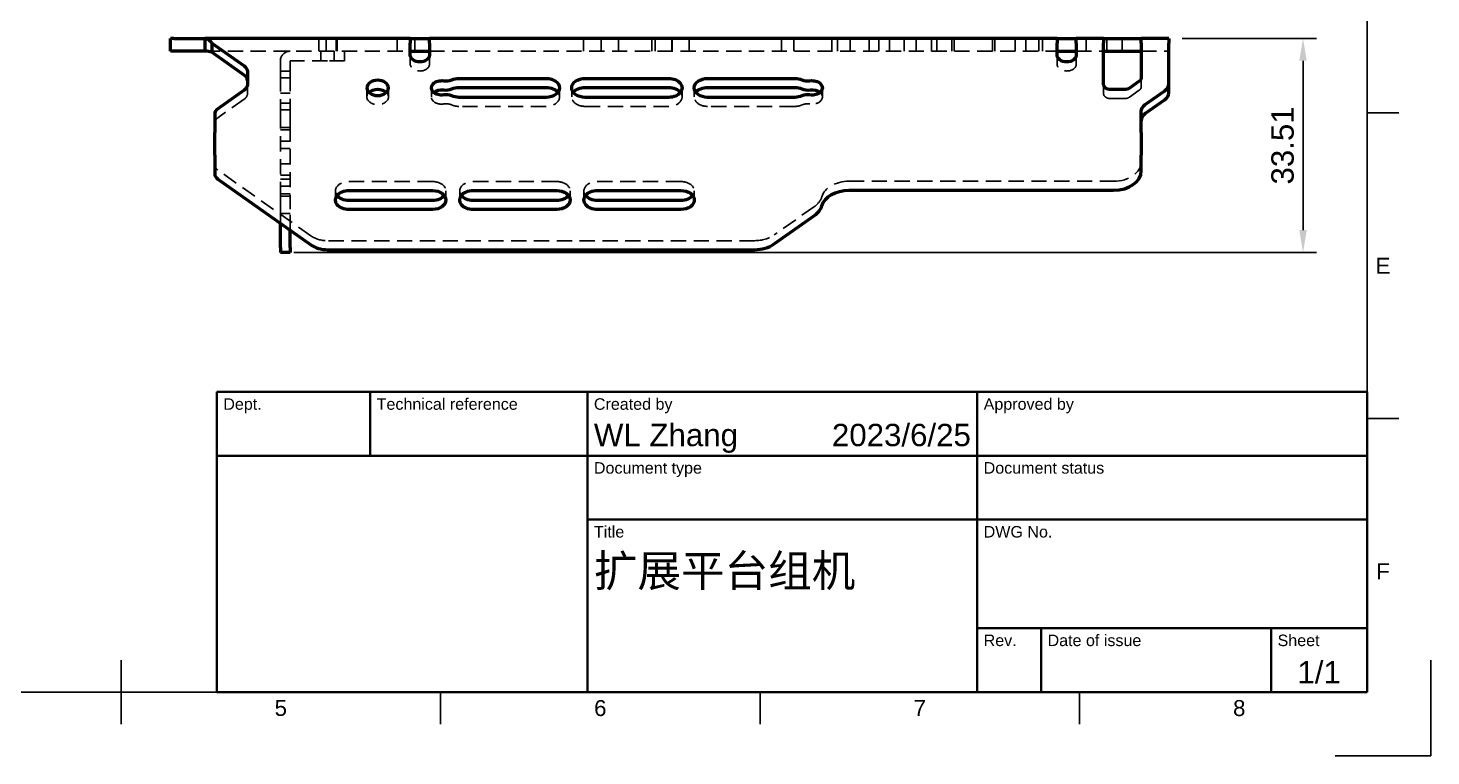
# Model space of a CAD drawing. Header units: millimetres. Extents: x 0 to 420, y 0 to 297.
# Drawn here: x 200.4 to 420, y 0 to 114 of the extents above; entities that cross this region are included whole.
import ezdxf
from ezdxf.enums import TextEntityAlignment as Align

# ---------------------------------------------------------------- set-up
doc = ezdxf.new("R2010")
doc.units = ezdxf.units.MM
doc.header["$LTSCALE"] = 0.75
doc.linetypes.add('HIDDEN2', pattern=[4.7625, 3.175, -1.5875])
for name, color, linetype, lineweight in [('BORDER', 7, 'Continuous', 25), ('FD_Dimensions', 7, 'Continuous', 25), ('Hidden', 7, 'HIDDEN2', 25), ('TITLEBLOCK', 7, 'Continuous', 35), ('Visible', 7, 'Continuous', 50)]:
    doc.layers.add(name, color=color, linetype=linetype, lineweight=lineweight)
doc.styles.add('FusionTitle', font='arial.ttf')
doc.styles.get("Standard").update_dxf_attribs({"font": 'arial.ttf'})
doc.dimstyles.new('Dim-ISO-25', dxfattribs={"dimtxt": 3.5, "dimasz": 3.5, "dimexe": 2.1, "dimexo": 2.1, "dimgap": 1.4, "dimtad": 1, "dimzin": 12, "dimdsep": 46, "dimtxsty": 'Standard', "dimcen": 0, "dimazin": 3, "dimtp": 0.1, "dimtm": 0.1, "dimtfac": 0.714286, "dimtmove": 0, "dimatfit": 3, "dimfxl": 1, "dimtzin": 12, "dimarcsym": 0})

# ---------------------------------------------------------------- blocks, each defined once
blk = doc.blocks.new('ISO_A3_SHEET')
at = {"layer": 'BORDER'}
for p, q in [((410, 287), (410, 10)), ((415, 100.66667), (410, 100.66667)), ((415, 52.83334), (410, 52.83334)), ((215, 5), (215, 15)), ((20, 10), (410, 10)), ((265, 5), (265, 10)), ((315, 5), (315, 10)), ((365, 5), (365, 10))]:
    blk.add_line(p, q, dxfattribs=at)
at = {"layer": 'Defpoints'}
for p, q in [((420, 0), (420, 15)), ((405, 0), (420, 0))]:
    blk.add_line(p, q, dxfattribs=at)
at = {"layer": 'BORDER', "style": 'FusionTitle'}
for s, p in [('E', (412.5, 76.75001)), ('F', (412.5, 28.91668)), ('6', (290, 7.5)), ('8', (390, 7.5)), ('5', (240, 7.5)), ('7', (340, 7.5))]:
    blk.add_text(s, height=2.5, dxfattribs=at).set_placement(p, align=Align.MIDDLE)
blk = doc.blocks.new('ISO_TITLEBLOCK')
at = {"layer": 'TITLEBLOCK'}
for p, q in [((0, 47), (-180, 47)), ((-180, 47), (-180, 0)), ((-156, 37), (-156, 47)), ((-122, 0), (-122, 47)), ((-61, 0), (-61, 47)), ((0, 0), (0, 47)), ((-180, 37), (0, 37)), ((-122, 27), (0, 27)), ((-61, 10), (0, 10)), ((-51, 0), (-51, 10)), ((-15, 0), (-15, 10)), ((-180, 0), (0, 0))]:
    blk.add_line(p, q, dxfattribs=at)
at = {"layer": 'TITLEBLOCK', "style": 'FusionTitle'}
for s, p in [('Dept.', (-179, 46)), ('Technical reference', (-155, 46)), ('Created by', (-121, 46)), ('Approved by', (-60, 46)), ('Document type', (-121, 36)), ('Document status', (-60, 36)), ('Title', (-121, 26)), ('DWG No.', (-60, 26)), ('Rev.', (-60, 9)), ('Date of issue', (-50, 9)), ('Sheet', (-14, 9))]:
    blk.add_text(s, height=1.8, dxfattribs=at).set_placement(p, align=Align.TOP_LEFT)
for tag, height, p in [('DEPT', 3.5, (-179, 42)), ('TECHNICAL_REFERENCE', 3.5, (-155, 42)), ('CREATED_BY', 3.5, (-121, 42)), ('APPROVED_BY', 3.5, (-60, 42)), ('DOCUMENT_TYPE', 3.5, (-121, 32)), ('DOCUMENT_STATUS', 3.5, (-60, 32)), ('TITLE_1', 5, (-121, 21.5)), ('TITLE_2', 5, (-121, 14)), ('TITLE_3', 5, (-121, 6.5)), ('DATE_OF_ISSUE', 3.5, (-50, 5))]:
    blk.add_attdef(tag, text='', height=height, dxfattribs=at).set_placement(p, align=Align.TOP_LEFT)
for tag, p in [('CREATED_DATE', (-62, 42)), ('APPROVED_DATE', (-0.99, 42))]:
    blk.add_attdef(tag, text='', height=3.5, dxfattribs=at).set_placement(p, align=Align.TOP_RIGHT)
for tag, height, p in [('DRAWING_NUMBER', 5, (-30.5, 19.75)), ('REV', 3.5, (-56, 4.85)), ('SHEET', 3.5, (-7.5, 4.85))]:
    blk.add_attdef(tag, text='', height=height, dxfattribs=at).set_placement(p, align=Align.TOP_CENTER)
blk = doc.blocks.new('*D31')
at = {"layer": 'Defpoints', "color": 0, "transparency": 16777216}
for p in [(378.981955, 112.343084), (399.981955, 112.343084), (239.944596, 78.833084)]:
    blk.add_point(p, dxfattribs=at)
at = {"layer": 'FD_Dimensions', "color": 0, "lineweight": -2, "transparency": 16777216}
for p, q in [((381.081955, 112.343084), (402.081955, 112.343084)), ((399.981955, 82.333084), (399.981955, 108.843084)), ((242.044596, 78.833084), (402.081955, 78.833084))]:
    blk.add_line(p, q, dxfattribs=at)
at = {"layer": 'FD_Dimensions', "color": 0, "transparency": 16777216}
for points in [[(399.398621, 108.843084), (400.565288, 108.843084), (399.981955, 112.343084)], [(399.398621, 82.333084), (400.565288, 82.333084), (399.981955, 78.833084)]]:
    blk.add_solid(points, dxfattribs=at)
at = {"layer": 'FD_Dimensions', "color": 0, "transparency": 16777216, "insert": (396.793755, 95.588084), "char_height": 3.5, "attachment_point": 5, "rotation": 90}
blk.add_mtext('33.51', dxfattribs=at)

msp = doc.modelspace()

# ---------------------------------------------------------------- linework, layer by layer
at = {"layer": 'Hidden', "extrusion": (0, 1, 0)}
for p, q in [((245.933, 110.343), (245.933, 112.343)), ((247.116, 110.343), (247.116, 112.343)), ((248.671, 110.343), (248.671, 112.343)), ((248.806, 110.343), (248.806, 112.343)), ((258.214, 110.343), (258.214, 112.343)), ((260.952, 110.343), (260.952, 112.343)), ((287.394, 110.343), (287.394, 112.343)), ((290.131, 110.343), (290.131, 112.343)), ((292.869, 110.343), (292.869, 112.343)), ((298.056, 110.343), (298.056, 112.343)), ((298.614, 110.343), (298.614, 112.343)), ((301.214, 110.343), (301.214, 112.343)), ((301.256, 110.343), (301.256, 112.343)), ((303.934, 110.343), (303.934, 112.343)), ((318.374, 110.343), (318.374, 112.343)), ((320.274, 110.343), (320.274, 112.343)), ((326.239, 110.343), (326.239, 112.343)), ((327.138, 110.343), (327.138, 112.343)), ((329.114, 110.343), (329.114, 112.343)), ((332.056, 110.343), (332.056, 112.343)), ((333.614, 110.343), (333.614, 112.343)), ((335.256, 110.343), (335.256, 112.343)), ((337.554, 110.343), (337.554, 112.343)), ((339.454, 110.343), (339.454, 112.343)), ((341.83, 110.343), (341.83, 112.343)), ((342.656, 110.343), (342.656, 112.343)), ((345.03, 110.343), (345.03, 112.343)), ((345.379, 110.343), (345.379, 112.343)), ((351.379, 110.343), (351.379, 112.343)), ((351.729, 110.343), (351.729, 112.343)), ((354.929, 110.343), (354.929, 112.343)), ((356.614, 110.343), (356.614, 112.343)), ((358.656, 110.343), (358.656, 112.343)), ((359.214, 110.343), (359.214, 112.343)), ((366.056, 110.343), (366.056, 112.343)), ((369.256, 110.343), (369.256, 112.343)), ((371.662, 110.343), (371.662, 112.343)), ((228.133, 110.343), (260.261, 110.343)), ((246.277, 108.843), (246.277, 110.343)), ((248.327, 108.843), (248.327, 110.343)), ((249.992, 108.843), (249.992, 110.343)), ((263.261, 110.343), (361.487, 110.343)), ((364.487, 110.343), (368.762, 110.343)), ((374.662, 110.343), (378.982, 110.343)), ((239.945, 108.347), (239.945, 108.833)), ((239.945, 106.445), (239.945, 108.347)), ((241.445, 108.833), (241.445, 108.347)), ((241.445, 108.347), (241.445, 106.445)), ((247.302, 108.843), (241.455, 108.843)), ((249.992, 108.843), (247.302, 108.843)), ((260.261, 108.302), (260.261, 109.716)), ((263.261, 108.302), (263.261, 109.716)), ((361.487, 108.302), (361.487, 109.716)), ((364.487, 108.302), (364.487, 109.716)), ((241.445, 107.233), (239.945, 107.233)), ((239.945, 100.462), (239.945, 106.445)), ((241.445, 106.183), (239.945, 106.183)), ((241.445, 106.445), (241.445, 100.462)), ((374.662, 104.766), (374.662, 106.181)), ((234.782, 103.68), (234.782, 105.094)), ((241.445, 103.783), (239.945, 103.783)), ((253.472, 103.185), (253.472, 104.599)), ((256.852, 103.185), (256.852, 104.599)), ((263.562, 103.185), (263.562, 104.599)), ((283.622, 103.185), (283.622, 104.599)), ((285.522, 103.185), (285.522, 104.599)), ((302.802, 103.185), (302.802, 104.599)), ((304.702, 103.185), (304.702, 104.599)), ((324.762, 103.185), (324.762, 104.599)), ((368.762, 103.686), (368.762, 105.101)), ((374.346, 104.226), (372.818, 103.146)), ((234.287, 102.835), (230.156, 99.914)), ((241.445, 102.224), (239.945, 102.224)), ((241.445, 101.158), (239.945, 101.158)), ((281.522, 101.7), (267.872, 101.7)), ((300.702, 101.7), (287.622, 101.7)), ((320.452, 101.7), (306.802, 101.7)), ((372.055, 102.923), (369.842, 102.923)), ((239.945, 100.462), (239.945, 98.56)), ((241.445, 100.462), (241.445, 98.56)), ((239.945, 87.506), (239.945, 98.56)), ((241.445, 98.408), (239.945, 98.408)), ((241.445, 98.033), (239.945, 98.033)), ((241.445, 98.56), (241.445, 87.506)), ((241.445, 96.242), (239.945, 96.242)), ((241.445, 95.133), (239.945, 95.133)), ((241.445, 92.683), (239.945, 92.683)), ((244.701, 81.44), (230.156, 91.725)), ((241.445, 90.933), (239.945, 90.933)), ((241.445, 90.283), (239.945, 90.283)), ((241.445, 89.233), (239.945, 89.233)), ((241.445, 88.033), (239.945, 88.033)), ((248.558, 88.454), (248.558, 87.04)), ((250.658, 89.939), (263.738, 89.939)), ((265.838, 88.454), (265.838, 87.04)), ((267.998, 88.454), (267.998, 87.04)), ((270.098, 89.939), (283.178, 89.939)), ((285.278, 88.454), (285.278, 87.04)), ((287.438, 88.454), (287.438, 87.04)), ((289.538, 89.939), (302.618, 89.939)), ((304.718, 88.454), (304.718, 87.04)), ((328.902, 89.982), (370.342, 89.982)), ((241.445, 87.658), (239.945, 87.658)), ((239.945, 87.506), (239.945, 85.604)), ((241.445, 87.506), (241.445, 85.604)), ((323.501, 86.021), (317.207, 81.571)), ((239.945, 83.39), (239.945, 85.604)), ((241.445, 84.908), (239.945, 84.908)), ((241.445, 82.329), (241.445, 85.604)), ((314.153, 80.676), (247.311, 80.676))]:
    msp.add_line(p, q, dxfattribs=at)
at = {"layer": 'Hidden', "extrusion": (1e-16, 0, -1)}
msp.add_arc((-241.455, 108.833), 1.51, 0, 90, dxfattribs=at)
at = {"layer": 'Hidden'}
msp.add_arc((241.455, 108.833), 0.01, 90, 180, dxfattribs=at)
at = {"layer": 'Hidden', "extrusion": (1e-16, 0, -1)}
for centre, major_axis, start_param, end_param in [((261.761, 108.302), (-1.5, 0), 3.1415927, 6.2831853), ((362.987, 108.302), (-1.5, 0), 3.1415927, 6.2831853), ((255.162, 103.185), (1.69, 0), -0.6331858, 3.7747785), ((265.162, 103.185), (1.6, 0), 1.355816, 3.8167242), ((281.522, 103.185), (2.1, 0), -0.4963174, 1.5707963), ((287.622, 103.185), (2.1, 0), 1.5707963, 3.63791), ((300.702, 103.185), (-2.1, 0), 2.6452753, 4.712389), ((306.802, 103.185), (-2.1, 0), 4.712389, 6.7795027), ((323.162, 103.185), (-1.6, 0), 2.4664611, 4.9273693), ((369.842, 103.686), (1.08, 0), 1.5707963, 3.1415927), ((373.582, 104.766), (-1.08, 0), 3.1415927, 3.9269908), ((267.872, 103.185), (2.1, 0), 1.5707963, 2.1292201), ((320.452, 103.185), (-2.1, 0), 4.1539652, 4.712389), ((372.055, 103.686), (-1.08, 0), 3.9269908, 4.712389), ((250.658, 88.454), (-2.1, 0), -0.4963174, 1.5707963), ((263.738, 88.454), (-2.1, 0), 1.5707963, 3.63791), ((270.098, 88.454), (-2.1, 0), -0.4963174, 1.5707963), ((283.178, 88.454), (-2.1, 0), 1.5707963, 3.63791), ((289.538, 88.454), (-2.1, 0), -0.4963174, 1.5707963), ((302.618, 88.454), (-2.1, 0), 1.5707963, 3.63791)]:
    msp.add_ellipse(centre, major_axis=major_axis, ratio=0.7071068, start_param=start_param, end_param=end_param, dxfattribs=at)
at = {"layer": 'Hidden'}
for centre, major_axis, start_param, end_param in [((233.092, 103.68), (1.69, 0), -0.7853982, 0), ((265.864, 100.912), (1.69, 0), 1.0123726, 1.7857767), ((322.46, 100.912), (1.69, 0), 1.355816, 2.1292201), ((231.351, 99.069), (1.69, 0), 2.3561945, 3.1415927), ((231.351, 92.57), (-1.69, 0), 0, 0.7853982), ((370.342, 93.036), (4.32, 0), 4.712389, 6.2831853), ((328.902, 86.927), (-4.32, 0), -1.5707963, -0.2067179), ((320.446, 88.181), (-4.32, 0), 2.3561945, 2.9348747), ((247.311, 83.285), (-3.69, 0), 0.7853982, 1.5707963), ((314.153, 83.731), (4.32, 0), 4.712389, 5.4977871)]:
    msp.add_ellipse(centre, major_axis=major_axis, ratio=0.7071068, start_param=start_param, end_param=end_param, dxfattribs=at)
at = {"layer": 'Visible', "extrusion": (0, 1, 0)}
for p, q in [((223.256, 112.343), (222.761, 112.343)), ((222.761, 110.343), (222.761, 112.343)), ((223.256, 112.343), (228.133, 112.343)), ((260.261, 112.343), (228.133, 112.343)), ((228.133, 112.343), (228.133, 111.223)), ((260.261, 112.343), (263.261, 112.343)), ((260.261, 112.343), (260.261, 111.611)), ((361.487, 112.343), (263.261, 112.343)), ((263.261, 111.611), (263.261, 112.343)), ((361.487, 112.343), (364.487, 112.343)), ((361.487, 112.343), (361.487, 111.611)), ((368.762, 112.343), (364.487, 112.343)), ((364.487, 111.611), (364.487, 112.343)), ((368.762, 112.343), (369.842, 112.343)), ((368.762, 112.343), (368.762, 111.611)), ((369.842, 112.343), (372.055, 112.343)), ((372.055, 112.343), (372.818, 112.343)), ((372.818, 112.343), (374.346, 112.343)), ((374.346, 112.343), (374.662, 112.343)), ((378.982, 112.343), (374.662, 112.343)), ((374.662, 111.611), (374.662, 112.343)), ((378.982, 112.343), (378.982, 111.611)), ((223.256, 110.343), (222.761, 110.343)), ((228.133, 110.343), (223.256, 110.343)), ((228.133, 111.223), (228.133, 110.343)), ((229.217, 111.611), (229.217, 110.819)), ((229.217, 111.611), (234.287, 108.026)), ((229.217, 110.819), (229.217, 110.197)), ((234.287, 106.611), (229.217, 110.197)), ((260.261, 109.716), (260.261, 111.611)), ((260.261, 110.343), (263.261, 110.343)), ((263.261, 111.611), (263.261, 109.716)), ((361.487, 109.716), (361.487, 111.611)), ((361.487, 110.343), (364.487, 110.343)), ((364.487, 111.611), (364.487, 109.716)), ((368.762, 105.101), (368.762, 111.611)), ((368.762, 110.343), (369.842, 110.343)), ((369.842, 110.343), (372.055, 110.343)), ((372.055, 110.343), (372.818, 110.343)), ((372.818, 110.343), (374.346, 110.343)), ((374.346, 110.343), (374.662, 110.343)), ((374.662, 111.611), (374.662, 106.181)), ((378.982, 105.232), (378.982, 111.611)), ((234.782, 107.181), (234.782, 105.094)), ((267.872, 106.084), (281.522, 106.084)), ((287.622, 106.084), (300.702, 106.084)), ((306.802, 106.084), (320.452, 106.084)), ((374.346, 105.641), (372.818, 104.561)), ((234.287, 104.249), (230.156, 101.328)), ((267.872, 104.67), (281.522, 104.67)), ((287.622, 104.67), (300.702, 104.67)), ((306.802, 104.67), (320.452, 104.67)), ((372.055, 104.337), (369.842, 104.337)), ((375.295, 101.992), (378.349, 104.152)), ((378.982, 103.818), (378.982, 105.232)), ((281.522, 103.114), (267.872, 103.114)), ((300.702, 103.114), (287.622, 103.114)), ((320.452, 103.114), (306.802, 103.114)), ((378.349, 102.738), (375.295, 100.578)), ((229.661, 100.483), (229.661, 97.587)), ((374.662, 97.587), (374.662, 100.912)), ((229.661, 94.052), (229.661, 97.587)), ((374.662, 97.587), (374.662, 94.052)), ((229.661, 94.052), (229.661, 91.156)), ((374.662, 91.622), (374.662, 94.052)), ((230.156, 90.311), (244.701, 80.026)), ((250.658, 88.525), (263.738, 88.525)), ((270.098, 88.525), (283.178, 88.525)), ((289.538, 88.525), (302.618, 88.525)), ((328.902, 88.567), (370.342, 88.567)), ((263.738, 86.969), (250.658, 86.969)), ((283.178, 86.969), (270.098, 86.969)), ((302.618, 86.969), (289.538, 86.969)), ((263.738, 85.555), (250.658, 85.555)), ((283.178, 85.555), (270.098, 85.555)), ((302.618, 85.555), (289.538, 85.555)), ((317.207, 80.157), (323.501, 84.607)), ((239.945, 79.621), (239.945, 83.39)), ((241.445, 79.621), (241.445, 82.329)), ((239.945, 79.621), (239.945, 78.833)), ((241.445, 79.621), (241.445, 78.833)), ((247.311, 79.262), (314.153, 79.262)), ((241.445, 78.833), (239.945, 78.833))]:
    msp.add_line(p, q, dxfattribs=at)
at = {"layer": 'Visible', "extrusion": (1e-16, 0, -1)}
for centre, major_axis, start_param, end_param in [((233.092, 107.181), (-1.69, 0), 2.3561945, 3.1415927), ((261.761, 109.716), (-1.5, 0), 3.1415927, 6.2831853), ((362.987, 109.716), (-1.5, 0), 3.1415927, 6.2831853), ((265.162, 104.599), (-1.6, 0), 4.4974087, 8.068962), ((267.872, 104.599), (2.1, 0), 4.1539652, 4.712389), ((281.522, 104.599), (2.1, 0), -1.5707963, 1.5707963), ((287.622, 104.599), (-2.1, 0), 4.712389, 7.8539816), ((300.702, 104.599), (-2.1, 0), 1.5707963, 4.712389), ((306.802, 104.599), (-2.1, 0), 4.712389, 7.8539816), ((320.452, 104.599), (2.1, 0), -1.5707963, -1.0123726), ((323.162, 104.599), (1.6, 0), 4.4974087, 8.068962), ((373.582, 106.181), (-1.08, 0), 3.1415927, 3.9269908), ((233.092, 105.094), (1.69, 0), 0, 0.7853982), ((255.162, 103.185), (-1.69, 0), 0.6331858, 2.5084069), ((265.162, 103.185), (-1.6, 0), 0.6751315, 1.7857767), ((267.872, 103.185), (2.1, 0), 4.1539652, 4.712389), ((267.872, 104.599), (2.1, 0), 1.5707963, 2.1292201), ((281.522, 103.185), (2.1, 0), -1.5707963, -0.4963174), ((287.622, 103.185), (-2.1, 0), 0.4963174, 1.5707963), ((300.702, 103.185), (2.1, 0), -1.5707963, -0.4963174), ((306.802, 103.185), (2.1, 0), 3.63791, 4.712389), ((320.452, 103.185), (2.1, 0), -1.5707963, -1.0123726), ((320.452, 104.599), (-2.1, 0), 4.1539652, 4.712389), ((323.162, 103.185), (1.6, 0), 4.4974087, 5.6080538), ((369.842, 105.101), (1.08, 0), 1.5707963, 3.1415927), ((372.055, 105.101), (-1.08, 0), 3.9269908, 4.712389), ((376.822, 100.912), (-2.16, 0), 0, 0.7853982), ((250.658, 87.04), (2.1, 0), 1.5707963, 4.712389), ((263.738, 87.04), (2.1, 0), -1.5707963, 1.5707963), ((270.098, 87.04), (2.1, 0), 1.5707963, 4.712389), ((283.178, 87.04), (2.1, 0), -1.5707963, 1.5707963), ((289.538, 87.04), (2.1, 0), 1.5707963, 4.712389), ((302.618, 87.04), (2.1, 0), -1.5707963, 1.5707963), ((328.902, 85.513), (-4.32, 0), 0.2067179, 1.5707963), ((250.658, 88.454), (2.1, 0), 1.5707963, 2.6452753), ((263.738, 88.454), (2.1, 0), 0.4963174, 1.5707963), ((270.098, 88.454), (2.1, 0), 1.5707963, 2.6452753), ((283.178, 88.454), (2.1, 0), 0.4963174, 1.5707963), ((289.538, 88.454), (2.1, 0), 1.5707963, 2.6452753), ((302.618, 88.454), (2.1, 0), 0.4963174, 1.5707963)]:
    msp.add_ellipse(centre, major_axis=major_axis, ratio=0.7071068, start_param=start_param, end_param=end_param, dxfattribs=at)
at = {"layer": 'Visible'}
for centre, major_axis, start_param, end_param in [((233.092, 105.766), (-1.69, 0), 3.1415927, 3.9269908), ((265.864, 106.872), (1.69, 0), 4.4974087, 5.2708127), ((322.46, 106.872), (1.69, 0), 4.1539652, 4.9273693), ((265.864, 105.458), (1.69, 0), 4.4974087, 5.2708127), ((265.864, 102.326), (1.69, 0), 1.0123726, 1.7857767), ((322.46, 105.458), (1.69, 0), 4.1539652, 4.9273693), ((322.46, 102.326), (1.69, 0), 1.355816, 2.1292201), ((376.822, 105.232), (2.16, 0), -0.7853982, 0), ((376.822, 103.818), (2.16, 0), -0.7853982, 0), ((231.351, 100.483), (1.69, 0), 2.3561945, 3.1415927), ((376.822, 99.498), (-2.16, 0), -0.7853982, 0), ((231.351, 91.156), (-1.69, 0), 0, 0.7853982), ((370.342, 91.622), (4.32, 0), 4.712389, 6.2831853), ((320.446, 86.767), (-4.32, 0), 2.3561945, 2.9348747), ((247.311, 81.871), (-3.69, 0), 0.7853982, 1.5707963), ((314.153, 82.317), (4.32, 0), 4.712389, 5.4977871)]:
    msp.add_ellipse(centre, major_axis=major_axis, ratio=0.7071068, start_param=start_param, end_param=end_param, dxfattribs=at)
at = {"layer": 'Visible', "extrusion": (1e-16, 0, -1)}
msp.add_ellipse((255.162, 104.599), major_axis=(-1.69, 0), ratio=0.7071068, dxfattribs=at)
at = {"layer": 'Visible'}
for points in [[(228.133, 112.343), (228.494, 112.343), (228.855, 112.074), (229.217, 111.611)], [(229.217, 110.197), (228.855, 110.289), (228.494, 110.343), (228.133, 110.343)]]:
    msp.add_open_spline(points, degree=3, dxfattribs=at)

# ---------------------------------------------------------------- block references
at = {"layer": 'BORDER'}
msp.add_blockref('ISO_A3_SHEET', (0, 0), dxfattribs=at)
at = {"layer": 'TITLEBLOCK'}
msp.add_blockref('ISO_TITLEBLOCK', (410, 10), dxfattribs=at).add_auto_attribs({'CREATED_DATE': '2023/6/25', 'SHEET': '1/1', 'TITLE_1': '扩展平台组机', 'CREATED_BY': 'WL Zhang'})

# ---------------------------------------------------------------- dimensions: what is measured, and where the dimension line sits
at = {"layer": 'FD_Dimensions'}
dim = msp.add_linear_dim(base=(399.982, 112.343), p1=(239.945, 78.833), p2=(378.982, 112.343), angle=90, dimstyle='Dim-ISO-25', override={"dimlfac": 1, "dimclrd": 0, "dimclre": 0}, dxfattribs=at)
dim.commit()
dim.dimension.update_dxf_attribs({"geometry": '*D31', "text_midpoint": (396.794, 95.588)})

doc.saveas('drawing.dxf')
